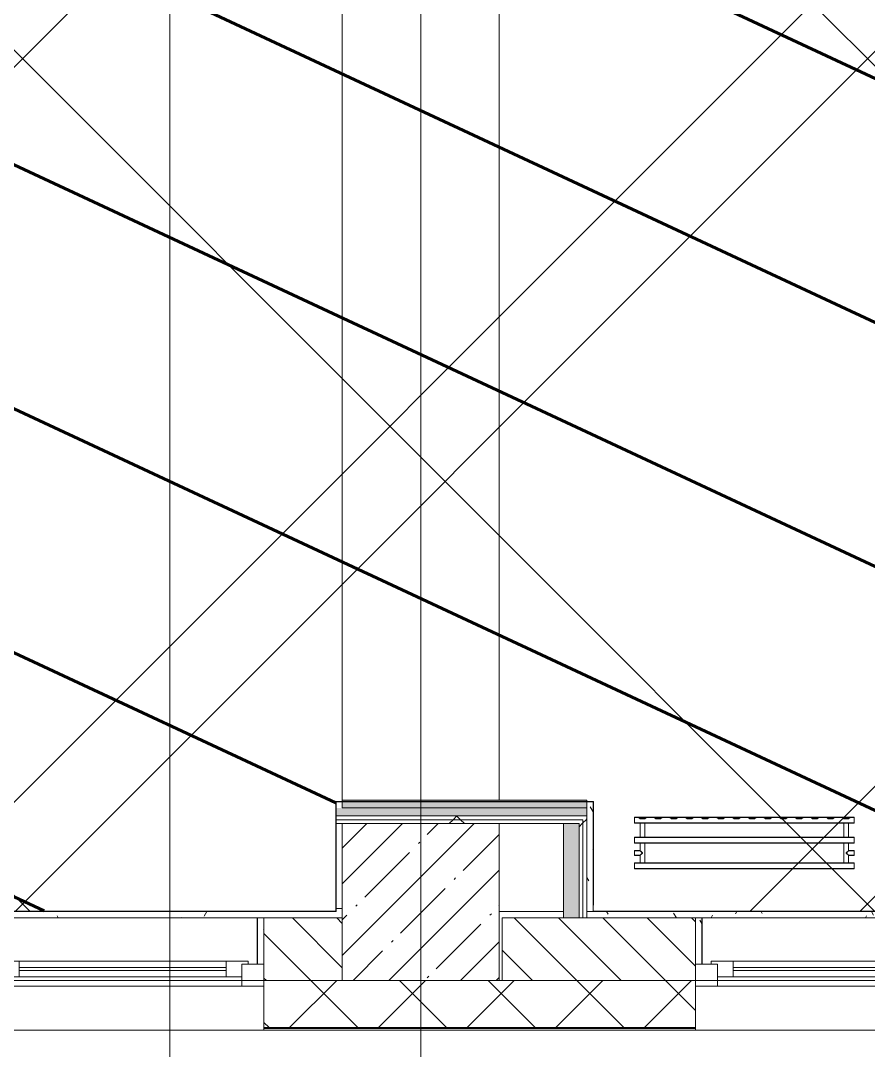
# Model space of a CAD drawing. Header units: millimetres. Extents: x -164500 to 426394, y -23753 to 102118.
# Drawn here: x 190656 to 193360, y -324 to 2958 of the extents above; entities that cross this region are included whole.
import ezdxf

# ---------------------------------------------------------------- set-up
doc = ezdxf.new("R2010")
doc.units = ezdxf.units.MM
for name, color, linetype, lineweight in [('0) шлифовка', 5, 'Continuous', 60), ('5.3) Л-7 Линолеум 4 вып', 230, 'Continuous', 30), ('A-FLOR', 7, 'Continuous', 9), ('A-GLAZ', 7, 'Continuous', 9), ('A-GLAZ-1', 7, 'Continuous', 5), ('A-WALL', 7, 'Continuous', 5), ('I-WALL', 7, 'Continuous', 5), ('S-COLS', 7, 'Continuous', 9), ('S-COLS-1', 7, 'Continuous', 5), ('Оси', 7, 'Continuous', 9)]:
    doc.layers.add(name, color=color, linetype=linetype, lineweight=lineweight)
for name, color, linetype in [('2) защита вин плитк', 6, 'Continuous'), ('3.1) Наливной пол', 3, 'Continuous'), ('3.2.3) Нал-ой пол 4 вып', 3, 'Continuous')]:
    doc.layers.add(name, color=color, linetype=linetype)
for name, color, linetype, lineweight, true_color in [('A-WALL-1', 9, 'Continuous', 5, 0x808080), ('A-WALL-FNSH-1', 9, 'Continuous', 5, 0x808080), ('M-EQPM-1', 7, 'Continuous', 9, 0xb2b2b2)]:
    doc.layers.add(name, color=color, linetype=linetype, lineweight=lineweight, true_color=true_color)
pattern_1 = [(135, (148772.12, -0.94), (-70.71068, -70.71068), [])]
pattern_2 = [(0, (148772.123, -0.94), (243.84, 60.96), [20.117, -162.763, 20.117, -162.763, -975.36]), (0, (148772.123, -0.94), (243.84, 60.96), [-365.76, 20.117, -345.643, 20.117, -162.763, -426.72]), (0, (148772.123, -0.94), (243.84, 60.96), [-914.4, 20.117, -101.803, 20.117, -284.683]), (120, (148863.563, 29.54), (-174.71291, 180.691634), [20.117, -162.763, 20.117, -162.763, -975.36]), (120, (148863.563, 29.54), (-174.71291, 180.691634), [-365.76, 20.117, -345.643, 20.117, -162.763, -426.72]), (120, (148863.563, 29.54), (-174.71291, 180.691634), [-914.4, 20.117, -101.803, 20.117, -284.683]), (240, (148894.043, 151.46), (-69.12709, -241.651634), [20.117, -162.763, 20.117, -162.763, -975.36]), (240, (148894.043, 151.46), (-69.12709, -241.651634), [-365.76, 20.117, -345.643, 20.117, -162.763, -426.72]), (240, (148894.043, 151.46), (-69.12709, -241.651634), [-914.4, 20.117, -101.803, 20.117, -284.683])]
pattern_3 = [(45, (148772.12, -0.94), (-212.132, 212.132), []), (135, (148772.12, -0.94), (-212.132, -212.132), [])]
pattern_4 = [(45, (148903.1, 14959), (-1347.04, 1347.04), [])]

# ---------------------------------------------------------------- blocks, each defined once
blk = doc.blocks.new('radiator_prado_classic_z_tip_30_po exemplyaru - Classic Z Тип 30-300-31134001-Объем проектирования 2 этажа')
at = {"layer": 'M-EQPM-1'}
for p, q in [((0, 228), (0, 210)), ((700, 228), (0, 228)), ((0, 210), (0, 228)), ((0, 228), (12.5, 228)), ((0, 210), (700, 210)), ((17.8, 210), (0, 210)), ((12.5, 228), (37.5, 228)), ((37.5, 228), (12.5, 228)), ((12.5, 228), (37.5, 228)), ((12.5, 228), (17.5, 223)), ((12.5, 228), (17.5, 223)), ((32.5, 223), (17.5, 223)), ((17.5, 223), (32.5, 223)), ((17.5, 210), (17.5, 164)), ((17.5, 210), (17.5, 164)), ((17.8, 210), (17.5, 210)), ((17.5, 210), (17.8, 210)), ((17.8, 210), (17.5, 210)), ((17.5, 210), (32.5, 210)), ((25, 210), (17.8, 210)), ((17.8, 210), (32.2, 210)), ((32.2, 210), (17.8, 210)), ((30.3, 210), (25, 210)), ((32.2, 210), (30.3, 210)), ((32.5, 210), (32.2, 210)), ((32.2, 210), (32.5, 210)), ((32.5, 210), (32.2, 210)), ((667.8, 210), (32.2, 210)), ((32.5, 223), (37.5, 228)), ((37.5, 228), (32.5, 223)), ((32.5, 164), (32.5, 210)), ((32.5, 164), (32.5, 210)), ((37.5, 228), (62.5, 228)), ((62.5, 228), (87.5, 228)), ((87.5, 228), (62.5, 228)), ((62.5, 228), (87.5, 228)), ((62.5, 228), (67.5, 223)), ((62.5, 228), (67.5, 223)), ((82.5, 223), (67.5, 223)), ((67.5, 223), (82.5, 223)), ((82.5, 223), (87.5, 228)), ((87.5, 228), (82.5, 223)), ((87.5, 228), (112.5, 228)), ((112.5, 228), (137.5, 228)), ((137.5, 228), (112.5, 228)), ((112.5, 228), (137.5, 228)), ((112.5, 228), (117.5, 223)), ((112.5, 228), (117.5, 223)), ((132.5, 223), (117.5, 223)), ((117.5, 223), (132.5, 223)), ((132.5, 223), (137.5, 228)), ((137.5, 228), (132.5, 223)), ((137.5, 228), (162.5, 228)), ((162.5, 228), (187.5, 228)), ((187.5, 228), (162.5, 228)), ((162.5, 228), (187.5, 228)), ((162.5, 228), (167.5, 223)), ((162.5, 228), (167.5, 223)), ((182.5, 223), (167.5, 223)), ((167.5, 223), (182.5, 223)), ((182.5, 223), (187.5, 228)), ((187.5, 228), (182.5, 223)), ((187.5, 228), (212.5, 228)), ((212.5, 228), (237.5, 228)), ((237.5, 228), (212.5, 228)), ((212.5, 228), (237.5, 228)), ((212.5, 228), (217.5, 223)), ((212.5, 228), (217.5, 223)), ((232.5, 223), (217.5, 223)), ((217.5, 223), (232.5, 223)), ((232.5, 223), (237.5, 228)), ((237.5, 228), (232.5, 223)), ((237.5, 228), (262.5, 228)), ((262.5, 228), (287.5, 228)), ((287.5, 228), (262.5, 228)), ((262.5, 228), (287.5, 228)), ((262.5, 228), (267.5, 223)), ((262.5, 228), (267.5, 223)), ((282.5, 223), (267.5, 223)), ((267.5, 223), (282.5, 223)), ((282.5, 223), (287.5, 228)), ((287.5, 228), (282.5, 223)), ((287.5, 228), (312.5, 228)), ((312.5, 228), (337.5, 228)), ((337.5, 228), (312.5, 228)), ((312.5, 228), (337.5, 228)), ((312.5, 228), (317.5, 223)), ((312.5, 228), (317.5, 223)), ((332.5, 223), (317.5, 223)), ((317.5, 223), (332.5, 223)), ((332.5, 223), (337.5, 228)), ((337.5, 228), (332.5, 223)), ((337.5, 228), (362.5, 228)), ((362.5, 228), (387.5, 228)), ((387.5, 228), (362.5, 228)), ((362.5, 228), (387.5, 228)), ((362.5, 228), (367.5, 223)), ((362.5, 228), (367.5, 223)), ((382.5, 223), (367.5, 223)), ((367.5, 223), (382.5, 223)), ((382.5, 223), (387.5, 228)), ((387.5, 228), (382.5, 223)), ((387.5, 228), (412.5, 228)), ((412.5, 228), (437.5, 228)), ((437.5, 228), (412.5, 228)), ((412.5, 228), (437.5, 228)), ((412.5, 228), (417.5, 223)), ((412.5, 228), (417.5, 223)), ((432.5, 223), (417.5, 223)), ((417.5, 223), (432.5, 223)), ((432.5, 223), (437.5, 228)), ((437.5, 228), (432.5, 223)), ((437.5, 228), (462.5, 228)), ((462.5, 228), (487.5, 228)), ((487.5, 228), (462.5, 228)), ((462.5, 228), (487.5, 228)), ((462.5, 228), (467.5, 223)), ((462.5, 228), (467.5, 223)), ((482.5, 223), (467.5, 223)), ((467.5, 223), (482.5, 223)), ((482.5, 223), (487.5, 228)), ((487.5, 228), (482.5, 223)), ((487.5, 228), (512.5, 228)), ((512.5, 228), (537.5, 228)), ((537.5, 228), (512.5, 228)), ((512.5, 228), (537.5, 228)), ((512.5, 228), (517.5, 223)), ((512.5, 228), (517.5, 223)), ((532.5, 223), (517.5, 223)), ((517.5, 223), (532.5, 223)), ((532.5, 223), (537.5, 228)), ((537.5, 228), (532.5, 223)), ((537.5, 228), (562.5, 228)), ((562.5, 228), (587.5, 228)), ((587.5, 228), (562.5, 228)), ((562.5, 228), (587.5, 228)), ((562.5, 228), (567.5, 223)), ((562.5, 228), (567.5, 223)), ((582.5, 223), (567.5, 223)), ((567.5, 223), (582.5, 223)), ((582.5, 223), (587.5, 228)), ((587.5, 228), (582.5, 223)), ((587.5, 228), (612.5, 228)), ((612.5, 228), (637.5, 228)), ((637.5, 228), (612.5, 228)), ((612.5, 228), (637.5, 228)), ((612.5, 228), (617.5, 223)), ((612.5, 228), (617.5, 223)), ((632.5, 223), (617.5, 223)), ((617.5, 223), (632.5, 223)), ((632.5, 223), (637.5, 228)), ((637.5, 228), (632.5, 223)), ((637.5, 228), (662.5, 228)), ((662.5, 228), (687.5, 228)), ((687.5, 228), (662.5, 228)), ((662.5, 228), (687.5, 228)), ((662.5, 228), (667.5, 223)), ((662.5, 228), (667.5, 223)), ((682.5, 223), (667.5, 223)), ((667.5, 223), (682.5, 223)), ((667.5, 210), (667.5, 164)), ((667.5, 210), (667.5, 164)), ((667.8, 210), (667.5, 210)), ((667.5, 210), (682.5, 210)), ((667.8, 210), (667.5, 210)), ((667.5, 210), (667.8, 210)), ((668.5, 210), (667.8, 210)), ((668.5, 210), (667.8, 210)), ((667.8, 210), (668.5, 210)), ((669.7, 210), (668.5, 210)), ((669.7, 210), (668.5, 210)), ((668.5, 210), (682.2, 210)), ((671.2, 210), (669.7, 210)), ((671.2, 210), (669.7, 210)), ((673.1, 210), (671.2, 210)), ((673.1, 210), (671.2, 210)), ((675, 210), (673.1, 210)), ((675, 210), (673.1, 210)), ((676.9, 210), (675, 210)), ((676.9, 210), (675, 210)), ((678.7, 210), (676.9, 210)), ((678.7, 210), (676.9, 210)), ((680.3, 210), (678.7, 210)), ((680.3, 210), (678.7, 210)), ((682.2, 210), (680.3, 210)), ((681.5, 210), (680.3, 210)), ((682.2, 210), (681.5, 210)), ((682.5, 210), (682.2, 210)), ((682.5, 210), (682.2, 210)), ((682.2, 210), (682.5, 210)), ((700, 210), (682.2, 210)), ((682.5, 223), (687.5, 228)), ((687.5, 228), (682.5, 223)), ((682.5, 164), (682.5, 210)), ((682.5, 164), (682.5, 210)), ((687.5, 228), (700, 228)), ((700, 210), (700, 228)), ((700, 228), (700, 210)), ((700, 164), (0, 164)), ((0, 164), (0, 146)), ((0, 146), (0, 164)), ((0, 164), (17.8, 164)), ((0, 146), (700, 146)), ((18.5, 146), (0, 146)), ((17.8, 164), (17.5, 164)), ((17.5, 164), (17.8, 164)), ((17.8, 164), (17.5, 164)), ((17.5, 164), (32.5, 164)), ((17.5, 146), (17.5, 121.5)), ((17.5, 146), (17.5, 121.5)), ((17.5, 146), (18.5, 146)), ((18.5, 146), (17.5, 146)), ((17.5, 146), (18.5, 146)), ((32.5, 146), (17.5, 146)), ((18.5, 164), (17.8, 164)), ((17.8, 164), (32.2, 164)), ((32.2, 164), (17.8, 164)), ((19.7, 164), (18.5, 164)), ((18.5, 146), (19.7, 146)), ((32.2, 146), (18.5, 146)), ((18.5, 146), (32.2, 146)), ((21.2, 164), (19.7, 164)), ((19.7, 146), (21.2, 146)), ((25, 164), (21.2, 164)), ((21.2, 146), (26.9, 146)), ((26.9, 164), (25, 164)), ((28.7, 164), (26.9, 164)), ((26.9, 146), (28.7, 146)), ((30.3, 164), (28.7, 164)), ((28.7, 146), (30.3, 146)), ((31.5, 164), (30.3, 164)), ((30.3, 146), (31.5, 146)), ((32.2, 164), (31.5, 164)), ((31.5, 146), (32.2, 146)), ((32.5, 164), (32.2, 164)), ((32.2, 164), (32.5, 164)), ((32.5, 164), (32.2, 164)), ((32.2, 164), (667.8, 164)), ((32.2, 146), (32.5, 146)), ((32.5, 146), (32.2, 146)), ((32.2, 146), (32.5, 146)), ((667.8, 146), (32.2, 146)), ((32.5, 82), (32.5, 146)), ((32.5, 82), (32.5, 146)), ((667.8, 164), (667.5, 164)), ((667.5, 164), (682.5, 164)), ((667.8, 164), (667.5, 164)), ((667.5, 164), (667.8, 164)), ((667.5, 146), (667.5, 82)), ((667.5, 146), (667.5, 82)), ((667.5, 146), (667.8, 146)), ((682.5, 146), (667.5, 146)), ((667.5, 146), (667.8, 146)), ((667.8, 146), (667.5, 146)), ((668.5, 164), (667.8, 164)), ((668.5, 164), (667.8, 164)), ((667.8, 164), (682.2, 164)), ((667.8, 146), (668.5, 146)), ((667.8, 146), (668.5, 146)), ((681.5, 146), (667.8, 146)), ((669.7, 164), (668.5, 164)), ((669.7, 164), (668.5, 164)), ((668.5, 146), (669.7, 146)), ((668.5, 146), (669.7, 146)), ((671.2, 164), (669.7, 164)), ((673.1, 164), (669.7, 164)), ((669.7, 146), (681.5, 146)), ((669.7, 146), (671.2, 146)), ((673.1, 164), (671.2, 164)), ((671.2, 146), (673.1, 146)), ((675, 164), (673.1, 164)), ((675, 164), (673.1, 164)), ((673.1, 146), (675, 146)), ((676.9, 164), (675, 164)), ((676.9, 164), (675, 164)), ((675, 146), (676.9, 146)), ((678.7, 164), (676.9, 164)), ((678.7, 164), (676.9, 164)), ((676.9, 146), (681.5, 146)), ((680.3, 164), (678.7, 164)), ((680.3, 164), (678.7, 164)), ((681.5, 164), (680.3, 164)), ((681.5, 164), (680.3, 164)), ((682.2, 164), (681.5, 164)), ((682.2, 164), (681.5, 164)), ((681.5, 146), (682.5, 146)), ((681.5, 146), (682.5, 146)), ((682.5, 146), (681.5, 146)), ((700, 146), (681.5, 146)), ((682.5, 164), (682.2, 164)), ((682.5, 164), (682.2, 164)), ((682.2, 164), (682.5, 164)), ((682.2, 164), (700, 164)), ((682.5, 121.5), (682.5, 146)), ((682.5, 121.5), (682.5, 146)), ((700, 146), (700, 164)), ((700, 164), (700, 146)), ((17.5, 121.5), (0, 121.5)), ((17.5, 121.5), (0, 121.5)), ((0, 121.5), (0, 120.5)), ((0, 106.5), (0, 121.5)), ((0, 120.5), (0, 107.5)), ((0, 120.5), (0, 119.3)), ((0, 114), (0, 120.5)), ((0, 120.5), (0, 120.5)), ((0, 119.3), (0, 117.8)), ((0, 117.8), (0, 114)), ((0, 114), (0, 110.3)), ((0, 107.5), (0, 114)), ((0, 110.3), (0, 108.7)), ((0, 108.7), (0, 107.5)), ((0, 107.5), (0, 106.5)), ((0, 107.5), (0, 107.5)), ((0, 106.5), (17.5, 106.5)), ((0, 106.5), (17.5, 106.5)), ((17.5, 106.5), (17.5, 82)), ((17.5, 106.5), (17.5, 82)), ((700, 121.5), (682.5, 121.5)), ((700, 121.5), (682.5, 121.5)), ((682.5, 82), (682.5, 106.5)), ((682.5, 106.5), (700, 106.5)), ((682.5, 82), (682.5, 106.5)), ((682.5, 106.5), (700, 106.5)), ((700, 121.5), (700, 106.5)), ((700, 120.5), (700, 121.5)), ((700, 121.5), (700, 120.5)), ((700, 120.5), (700, 121.5)), ((700, 107.5), (700, 120.5)), ((700, 120.5), (700, 107.5)), ((700, 107.5), (700, 120.5)), ((700, 106.5), (700, 107.5)), ((700, 107.5), (700, 106.5)), ((700, 106.5), (700, 107.5)), ((700, 82), (0, 82)), ((0, 82), (0, 64)), ((0, 64), (0, 82)), ((0, 82), (18.5, 82)), ((18.5, 82), (17.5, 82)), ((17.5, 82), (18.5, 82)), ((18.5, 82), (17.5, 82)), ((17.5, 82), (32.5, 82)), ((19.7, 82), (18.5, 82)), ((18.5, 82), (32.2, 82)), ((32.2, 82), (18.5, 82)), ((21.2, 82), (19.7, 82)), ((23.1, 82), (21.2, 82)), ((25, 82), (23.1, 82)), ((26.9, 82), (25, 82)), ((31.5, 82), (26.9, 82)), ((32.2, 82), (31.5, 82)), ((32.5, 82), (32.2, 82)), ((32.2, 82), (32.5, 82)), ((32.5, 82), (32.2, 82)), ((32.2, 82), (667.8, 82)), ((667.8, 82), (667.5, 82)), ((667.5, 82), (682.5, 82)), ((667.8, 82), (667.5, 82)), ((667.5, 82), (667.8, 82)), ((668.5, 82), (667.8, 82)), ((668.5, 82), (667.8, 82)), ((667.8, 82), (681.5, 82)), ((669.7, 82), (668.5, 82)), ((669.7, 82), (668.5, 82)), ((671.2, 82), (669.7, 82)), ((671.2, 82), (669.7, 82)), ((673.1, 82), (671.2, 82)), ((673.1, 82), (671.2, 82)), ((675, 82), (673.1, 82)), ((675, 82), (673.1, 82)), ((676.9, 82), (675, 82)), ((676.9, 82), (675, 82)), ((678.7, 82), (676.9, 82)), ((681.5, 82), (676.9, 82)), ((680.3, 82), (678.7, 82)), ((681.5, 82), (680.3, 82)), ((682.5, 82), (681.5, 82)), ((682.5, 82), (681.5, 82)), ((681.5, 82), (682.5, 82)), ((681.5, 82), (700, 82)), ((700, 64), (700, 82)), ((700, 82), (700, 64)), ((700, 64), (0, 64)), ((0, 64), (700, 64))]:
    blk.add_line(p, q, dxfattribs=at)
for points, knots in [([(18.5, 120.5), (18.4, 120.6), (18.3, 120.7), (18.1, 120.9), (17.9, 121.1), (17.8, 121.2), (17.7, 121.3), (17.5, 121.5), (17.5, 121.5), (17.5, 121.5)], [0.7142857, 0.7142857, 0.7142857, 0.7142857, 0.75, 0.7857143, 0.8214286, 0.8571429, 0.8928571, 0.9285714, 1, 1, 1, 1]), ([(17.5, 121.5), (17.5, 121.5), (17.5, 121.5), (17.7, 121.3), (17.8, 121.2), (17.9, 121.1), (18.1, 120.9), (18.3, 120.7), (18.4, 120.6), (18.5, 120.5)], [0, 0, 0, 0, 0.0714286, 0.1071429, 0.1428571, 0.1785714, 0.2142857, 0.25, 0.2857143, 0.2857143, 0.2857143, 0.2857143]), ([(17.5, 121.5), (17.5, 121.5), (17.5, 121.5), (17.7, 121.3), (17.8, 121.2), (17.9, 121.1), (18.1, 120.9), (18.3, 120.7), (18.4, 120.6), (18.5, 120.5)], [0, 0, 0, 0, 0.0714286, 0.1071429, 0.1428571, 0.1785714, 0.2142857, 0.25, 0.2857143, 0.2857143, 0.2857143, 0.2857143]), ([(25, 114), (24.5, 114.5), (23.6, 115.4), (22.4, 116.6), (21.6, 117.4), (21.1, 117.9), (20.8, 118.2), (20.5, 118.5), (20.2, 118.8), (19.8, 119.1), (19.6, 119.4), (19.3, 119.7), (19, 120), (18.7, 120.3), (18.5, 120.5), (18.3, 120.7), (18.1, 120.9), (17.9, 121.1), (17.8, 121.2), (17.7, 121.3), (17.5, 121.5), (17.5, 121.5), (17.5, 121.5)], [0, 0, 0, 0, 0.142857, 0.285714, 0.357143, 0.392857, 0.428571, 0.464286, 0.5, 0.535714, 0.571429, 0.607143, 0.642857, 0.678571, 0.714286, 0.75, 0.785714, 0.821429, 0.857143, 0.892857, 0.928571, 1, 1, 1, 1]), ([(17.5, 106.5), (17.5, 106.5), (17.5, 106.5), (17.7, 106.7), (17.8, 106.8), (17.9, 106.9), (18.1, 107.1), (18.3, 107.3), (18.5, 107.5), (18.7, 107.7), (19, 108), (19.3, 108.3), (19.6, 108.6), (19.8, 108.9), (20.3, 109.3), (20.7, 109.7), (21.1, 110.1), (21.6, 110.6), (22.4, 111.4), (23.6, 112.6), (24.5, 113.5), (25, 114)], [0, 0, 0, 0, 0.071429, 0.107143, 0.142857, 0.178571, 0.214286, 0.25, 0.285714, 0.321429, 0.357143, 0.392857, 0.428571, 0.464286, 0.5, 0.571429, 0.607143, 0.642857, 0.714286, 0.857143, 1, 1, 1, 1]), ([(17.5, 106.5), (17.5, 106.5), (17.5, 106.5), (17.7, 106.7), (17.8, 106.8), (17.9, 106.9), (18.1, 107.1), (18.3, 107.3), (18.4, 107.4), (18.5, 107.5)], [0, 0, 0, 0, 0.0714286, 0.1071429, 0.1428571, 0.1785714, 0.2142857, 0.25, 0.2857143, 0.2857143, 0.2857143, 0.2857143]), ([(18.5, 107.5), (18.4, 107.4), (18.3, 107.3), (18.1, 107.1), (17.9, 106.9), (17.8, 106.8), (17.7, 106.7), (17.5, 106.5), (17.5, 106.5), (17.5, 106.5)], [0.7142857, 0.7142857, 0.7142857, 0.7142857, 0.75, 0.7857143, 0.8214286, 0.8571429, 0.8928571, 0.9285714, 1, 1, 1, 1]), ([(18.5, 107.5), (18.4, 107.4), (18.3, 107.3), (18.1, 107.1), (17.9, 106.9), (17.8, 106.8), (17.7, 106.7), (17.5, 106.5), (17.5, 106.5), (17.5, 106.5)], [0.7142857, 0.7142857, 0.7142857, 0.7142857, 0.75, 0.7857143, 0.8214286, 0.8571429, 0.8928571, 0.9285714, 1, 1, 1, 1]), ([(19.6, 119.4), (19.7, 119.3), (19.9, 119.2), (20.3, 118.7), (20.7, 118.3), (21.1, 117.9), (21.6, 117.4), (21.9, 117.1), (22.1, 116.9)], [0.4285714, 0.4285714, 0.4285714, 0.4285714, 0.4642857, 0.5, 0.5714286, 0.6071429, 0.6428571, 0.7142857, 0.7142857, 0.7142857, 0.7142857]), ([(19.6, 119.4), (19.7, 119.3), (19.8, 119.1), (20.3, 118.7), (20.7, 118.3), (21.1, 117.9), (21.6, 117.4), (21.9, 117.1), (22.1, 116.9)], [0.4285714, 0.4285714, 0.4285714, 0.4285714, 0.4642857, 0.5, 0.5714286, 0.6071429, 0.6428571, 0.7142857, 0.7142857, 0.7142857, 0.7142857]), ([(22.1, 111.1), (21.9, 110.9), (21.6, 110.6), (21.1, 110.1), (20.8, 109.8), (20.5, 109.5), (20.2, 109.2), (19.9, 108.8), (19.7, 108.7), (19.6, 108.6)], [0.2857143, 0.2857143, 0.2857143, 0.2857143, 0.3571429, 0.3928571, 0.4285714, 0.4642857, 0.5, 0.5357143, 0.5714286, 0.5714286, 0.5714286, 0.5714286]), ([(22.1, 111.1), (21.9, 110.9), (21.6, 110.6), (21.1, 110.1), (20.8, 109.8), (20.5, 109.5), (20.2, 109.2), (19.8, 108.9), (19.7, 108.7), (19.6, 108.6)], [0.2857143, 0.2857143, 0.2857143, 0.2857143, 0.3571429, 0.3928571, 0.4285714, 0.4642857, 0.5, 0.5357143, 0.5714286, 0.5714286, 0.5714286, 0.5714286]), ([(19.6, 108.6), (19.7, 108.7), (19.9, 108.8), (20.3, 109.3), (20.6, 109.6), (20.8, 109.8)], [0.4285714, 0.4285714, 0.4285714, 0.4285714, 0.4642857, 0.5, 0.5714286, 0.5714286, 0.5714286, 0.5714286]), ([(22.1, 116.9), (21.9, 117.1), (21.6, 117.4), (21.1, 117.9), (20.9, 118.1), (20.8, 118.2)], [0.2857143, 0.2857143, 0.2857143, 0.2857143, 0.3571429, 0.3928571, 0.4285714, 0.4285714, 0.4285714, 0.4285714]), ([(20.8, 109.8), (20.9, 109.9), (21.1, 110.1), (21.6, 110.6), (21.9, 110.9), (22.1, 111.1)], [0.5714286, 0.5714286, 0.5714286, 0.5714286, 0.6071429, 0.6428571, 0.7142857, 0.7142857, 0.7142857, 0.7142857]), ([(675, 114), (675.5, 114.5), (676.4, 115.4), (677.6, 116.6), (678.4, 117.4), (678.9, 117.9), (679.2, 118.2), (679.5, 118.5), (679.8, 118.8), (680.1, 119.2), (680.4, 119.4), (680.7, 119.7), (681, 120), (681.3, 120.3), (681.5, 120.5), (681.7, 120.7), (681.9, 120.9), (682.1, 121.1), (682.2, 121.2), (682.3, 121.3), (682.5, 121.5), (682.5, 121.5), (682.5, 121.5)], [0, 0, 0, 0, 0.142857, 0.285714, 0.357143, 0.392857, 0.428571, 0.464286, 0.5, 0.535714, 0.571429, 0.607143, 0.642857, 0.678571, 0.714286, 0.75, 0.785714, 0.821429, 0.857143, 0.892857, 0.928571, 1, 1, 1, 1]), ([(682.5, 106.5), (682.5, 106.5), (682.5, 106.5), (682.3, 106.7), (682.2, 106.8), (682.1, 106.9), (681.9, 107.1), (681.7, 107.3), (681.5, 107.5), (681.3, 107.7), (681, 108), (680.7, 108.3), (680.4, 108.6), (680.1, 108.8), (679.7, 109.3), (679.3, 109.7), (678.9, 110.1), (678.4, 110.6), (677.6, 111.4), (676.4, 112.6), (675.5, 113.5), (675, 114)], [0, 0, 0, 0, 0.071429, 0.107143, 0.142857, 0.178571, 0.214286, 0.25, 0.285714, 0.321429, 0.357143, 0.392857, 0.428571, 0.464286, 0.5, 0.571429, 0.607143, 0.642857, 0.714286, 0.857143, 1, 1, 1, 1]), ([(680.4, 119.4), (680.3, 119.3), (680.1, 119.2), (679.7, 118.7), (679.3, 118.3), (678.9, 117.9), (678.4, 117.4), (678.1, 117.1), (677.9, 116.9)], [0.4285714, 0.4285714, 0.4285714, 0.4285714, 0.4642857, 0.5, 0.5714286, 0.6071429, 0.6428571, 0.7142857, 0.7142857, 0.7142857, 0.7142857]), ([(677.9, 116.9), (678.1, 117.1), (678.4, 117.4), (678.9, 117.9), (679.2, 118.2), (679.5, 118.5), (679.8, 118.8), (680.1, 119.2), (680.3, 119.3), (680.4, 119.4)], [0.2857143, 0.2857143, 0.2857143, 0.2857143, 0.3571429, 0.3928571, 0.4285714, 0.4642857, 0.5, 0.5357143, 0.5714286, 0.5714286, 0.5714286, 0.5714286]), ([(679.2, 118.2), (679.1, 118.1), (678.9, 117.9), (678.4, 117.4), (678.1, 117.1), (677.9, 116.9)], [0.5714286, 0.5714286, 0.5714286, 0.5714286, 0.6071429, 0.6428571, 0.7142857, 0.7142857, 0.7142857, 0.7142857]), ([(677.9, 111.1), (678.1, 110.9), (678.4, 110.6), (678.9, 110.1), (679.1, 109.9), (679.2, 109.8)], [0.2857143, 0.2857143, 0.2857143, 0.2857143, 0.3571429, 0.3928571, 0.4285714, 0.4285714, 0.4285714, 0.4285714]), ([(677.9, 111.1), (678.1, 110.9), (678.4, 110.6), (678.9, 110.1), (679.2, 109.8), (679.5, 109.5), (679.8, 109.2), (680.1, 108.8), (680.3, 108.7), (680.4, 108.6)], [0.2857143, 0.2857143, 0.2857143, 0.2857143, 0.3571429, 0.3928571, 0.4285714, 0.4642857, 0.5, 0.5357143, 0.5714286, 0.5714286, 0.5714286, 0.5714286]), ([(680.4, 108.6), (680.3, 108.7), (680.1, 108.8), (679.7, 109.3), (679.3, 109.7), (678.9, 110.1), (678.4, 110.6), (678.1, 110.9), (677.9, 111.1)], [0.4285714, 0.4285714, 0.4285714, 0.4285714, 0.4642857, 0.5, 0.5714286, 0.6071429, 0.6428571, 0.7142857, 0.7142857, 0.7142857, 0.7142857]), ([(680.4, 119.4), (680.3, 119.3), (680.1, 119.2), (679.7, 118.7), (679.4, 118.4), (679.2, 118.2)], [0.4285714, 0.4285714, 0.4285714, 0.4285714, 0.4642857, 0.5, 0.5714286, 0.5714286, 0.5714286, 0.5714286]), ([(682.5, 121.5), (682.5, 121.5), (682.5, 121.5), (682.3, 121.3), (682.2, 121.2), (682.1, 121.1), (681.9, 120.9), (681.7, 120.7), (681.6, 120.6), (681.5, 120.5)], [0, 0, 0, 0, 0.0714286, 0.1071429, 0.1428571, 0.1785714, 0.2142857, 0.25, 0.2857143, 0.2857143, 0.2857143, 0.2857143]), ([(682.5, 121.5), (682.5, 121.5), (682.5, 121.5), (682.3, 121.3), (682.2, 121.2), (682.1, 121.1), (681.9, 120.9), (681.7, 120.7), (681.6, 120.6), (681.5, 120.5)], [0, 0, 0, 0, 0.0714286, 0.1071429, 0.1428571, 0.1785714, 0.2142857, 0.25, 0.2857143, 0.2857143, 0.2857143, 0.2857143]), ([(681.5, 120.5), (681.6, 120.6), (681.7, 120.7), (681.9, 120.9), (682.1, 121.1), (682.2, 121.2), (682.3, 121.3), (682.5, 121.5), (682.5, 121.5), (682.5, 121.5)], [0.7142857, 0.7142857, 0.7142857, 0.7142857, 0.75, 0.7857143, 0.8214286, 0.8571429, 0.8928571, 0.9285714, 1, 1, 1, 1]), ([(681.5, 107.5), (681.6, 107.4), (681.7, 107.3), (681.9, 107.1), (682.1, 106.9), (682.2, 106.8), (682.3, 106.7), (682.5, 106.5), (682.5, 106.5), (682.5, 106.5)], [0.7142857, 0.7142857, 0.7142857, 0.7142857, 0.75, 0.7857143, 0.8214286, 0.8571429, 0.8928571, 0.9285714, 1, 1, 1, 1]), ([(681.5, 107.5), (681.6, 107.4), (681.7, 107.3), (681.9, 107.1), (682.1, 106.9), (682.2, 106.8), (682.3, 106.7), (682.5, 106.5), (682.5, 106.5), (682.5, 106.5)], [0.7142857, 0.7142857, 0.7142857, 0.7142857, 0.75, 0.7857143, 0.8214286, 0.8571429, 0.8928571, 0.9285714, 1, 1, 1, 1]), ([(682.5, 106.5), (682.5, 106.5), (682.5, 106.5), (682.3, 106.7), (682.2, 106.8), (682.1, 106.9), (681.9, 107.1), (681.7, 107.3), (681.6, 107.4), (681.5, 107.5)], [0, 0, 0, 0, 0.0714286, 0.1071429, 0.1428571, 0.1785714, 0.2142857, 0.25, 0.2857143, 0.2857143, 0.2857143, 0.2857143])]:
    blk.add_open_spline(points, degree=3, knots=knots, dxfattribs=at)
for points in [[(19.6, 119.4), (19.5, 119.5), (19.3, 119.7), (19, 120), (18.7, 120.3), (18.6, 120.4), (18.5, 120.5)], [(18.5, 120.5), (18.6, 120.4), (18.7, 120.3), (19, 120), (19.3, 119.7), (19.5, 119.5), (19.6, 119.4)], [(18.5, 120.5), (18.6, 120.4), (18.7, 120.3), (19, 120), (19.3, 119.7), (19.5, 119.5), (19.6, 119.4)], [(18.5, 107.5), (18.6, 107.6), (18.7, 107.7), (19, 108), (19.3, 108.3), (19.5, 108.5), (19.6, 108.6)], [(19.6, 108.6), (19.5, 108.5), (19.3, 108.3), (19, 108), (18.7, 107.7), (18.6, 107.6), (18.5, 107.5)], [(19.6, 108.6), (19.5, 108.5), (19.3, 108.3), (19, 108), (18.7, 107.7), (18.6, 107.6), (18.5, 107.5)], [(20.8, 118.2), (20.7, 118.3), (20.5, 118.5), (20.2, 118.8), (19.9, 119.2), (19.7, 119.3), (19.6, 119.4)], [(25, 114), (24.5, 114.5), (23.6, 115.4), (22.6, 116.4), (22.1, 116.9)], [(22.1, 116.9), (22.6, 116.4), (23.6, 115.4), (24.5, 114.5), (25, 114)], [(22.1, 116.9), (22.6, 116.4), (23.6, 115.4), (24.5, 114.5), (25, 114)], [(22.1, 111.1), (22.6, 111.6), (23.6, 112.6), (24.5, 113.5), (25, 114)], [(25, 114), (24.5, 113.5), (23.6, 112.6), (22.6, 111.6), (22.1, 111.1)], [(25, 114), (24.5, 113.5), (23.6, 112.6), (22.6, 111.6), (22.1, 111.1)], [(677.9, 116.9), (677.4, 116.4), (676.4, 115.4), (675.5, 114.5), (675, 114)], [(677.9, 116.9), (677.4, 116.4), (676.4, 115.4), (675.5, 114.5), (675, 114)], [(675, 114), (675.5, 114.5), (676.4, 115.4), (677.4, 116.4), (677.9, 116.9)], [(675, 114), (675.5, 113.5), (676.4, 112.6), (677.4, 111.6), (677.9, 111.1)], [(675, 114), (675.5, 113.5), (676.4, 112.6), (677.4, 111.6), (677.9, 111.1)], [(677.9, 111.1), (677.4, 111.6), (676.4, 112.6), (675.5, 113.5), (675, 114)], [(679.2, 109.8), (679.3, 109.7), (679.5, 109.5), (679.8, 109.2), (680.1, 108.8), (680.3, 108.7), (680.4, 108.6)], [(681.5, 120.5), (681.4, 120.4), (681.3, 120.3), (681, 120), (680.7, 119.7), (680.5, 119.5), (680.4, 119.4)], [(681.5, 120.5), (681.4, 120.4), (681.3, 120.3), (681, 120), (680.7, 119.7), (680.5, 119.5), (680.4, 119.4)], [(680.4, 119.4), (680.5, 119.5), (680.7, 119.7), (681, 120), (681.3, 120.3), (681.4, 120.4), (681.5, 120.5)], [(680.4, 108.6), (680.5, 108.5), (680.7, 108.3), (681, 108), (681.3, 107.7), (681.4, 107.6), (681.5, 107.5)], [(680.4, 108.6), (680.5, 108.5), (680.7, 108.3), (681, 108), (681.3, 107.7), (681.4, 107.6), (681.5, 107.5)], [(681.5, 107.5), (681.4, 107.6), (681.3, 107.7), (681, 108), (680.7, 108.3), (680.5, 108.5), (680.4, 108.6)]]:
    blk.add_open_spline(points, degree=3, dxfattribs=at)
blk = doc.blocks.new('BSC_Колонна _Прямоугольная - 500х500-V286-Объем проектирования 2 этажа')
at = {"layer": 'S-COLS-1'}
h = blk.add_hatch(dxfattribs=at)
h.set_pattern_fill('FP_12', color=256, style=0, pattern_type=2)
h.set_pattern_definition([(45, (-43160, -150), (-114.04925, 114.04925), []), (45, (-43045.95, -150), (-114.04925, 114.04925), [201.613, -40.323, 6.706, -33.617])])
h.paths.add_polyline_path([(-250, -250), (250, -250), (250, 250), (-250, 250), (-250, -50)])
for p, q in [((250, 250), (-250, 250)), ((-250, 250), (-250, -250)), ((250, -250), (250, 250)), ((-250, -250), (250, -250))]:
    blk.add_line(p, q, dxfattribs=at)
blk = doc.blocks.new('120_Окно_СКБ_2Ст - 120_Окно_СКБ_2Ст 3100х2500 _мал_ створка слева-2_-22446420-Объем проектирования 2 этажа')
at = {"layer": 'A-GLAZ'}
for p, q in [((-1550, -127), (-1550, -57)), ((-1550, -57), (-1480, -57)), ((-1480, -57), (-1480, -127)), ((-720, -127), (-720, -57)), ((-720, -57), (-650, -57)), ((-650, -57), (-650, -127)), ((1480, -127), (1480, -57)), ((1480, -57), (1550, -57)), ((1550, -57), (1550, -127)), ((-720, -87), (-1480, -87)), ((-1480, -87), (-1480, -127)), ((-1430, -137), (-1430, -87)), ((-770, -137), (-770, -87)), ((-720, -127), (-720, -87)), ((1480, -87), (-650, -87)), ((-650, -87), (-650, -127)), ((-600, -137), (-600, -87)), ((1430, -137), (1430, -87)), ((1480, -127), (1480, -87)), ((-1480, -127), (-1550, -127)), ((-1480, -127), (-1500, -127)), ((-1500, -127), (-1500, -137)), ((-650, -127), (-720, -127)), ((-700, -127), (-720, -127)), ((-700, -137), (-700, -127)), ((-650, -127), (-670, -127)), ((-670, -127), (-670, -137)), ((1550, -127), (1480, -127)), ((1500, -127), (1480, -127)), ((1500, -137), (1500, -127)), ((-1500, -137), (-700, -137)), ((-700, -137), (-1500, -137)), ((-670, -137), (1500, -137)), ((1500, -137), (-670, -137))]:
    blk.add_line(p, q, dxfattribs=at)
at = {"layer": 'A-GLAZ-1'}
for p, q in [((1550, -57), (-1550, -57)), ((-1530, -127), (-1500, -127)), ((-1430, -107), (-770, -107)), ((-770, -117), (-1430, -117)), ((-700, -127), (-670, -127)), ((-600, -107), (1430, -107)), ((1430, -117), (-600, -117)), ((1500, -127), (1530, -127))]:
    blk.add_line(p, q, dxfattribs=at)
blk = doc.blocks.new('120_Окно_СКБ_1Ст - 120_Окно_СКБ_1Ст 900х2500_h_-V390-Объем проектирования 2 этажа')
at = {"layer": 'A-GLAZ'}
for p, q in [((-450, -127), (-450, -57)), ((-450, -57), (-380, -57)), ((-380, -57), (-380, -127)), ((380, -127), (380, -57)), ((380, -57), (450, -57)), ((450, -57), (450, -127)), ((380, -87), (-380, -87)), ((-380, -87), (-380, -127)), ((-330, -137), (-330, -87)), ((330, -137), (330, -87)), ((380, -127), (380, -87)), ((-380, -127), (-450, -127)), ((-380, -127), (-400, -127)), ((-400, -127), (-400, -137)), ((450, -127), (380, -127)), ((400, -127), (380, -127)), ((400, -137), (400, -127)), ((-400, -137), (400, -137)), ((400, -137), (-400, -137))]:
    blk.add_line(p, q, dxfattribs=at)
at = {"layer": 'A-GLAZ-1'}
for p, q in [((450, -57), (-450, -57)), ((-430, -127), (-400, -127)), ((-330, -107), (330, -107)), ((330, -117), (-330, -117)), ((400, -127), (430, -127))]:
    blk.add_line(p, q, dxfattribs=at)

msp = doc.modelspace()

# ---------------------------------------------------------------- hatches: boundary and pattern name
at = {"layer": '0) шлифовка', "true_color": 0x2776bb}
h = msp.add_hatch(dxfattribs=at)
h.set_pattern_fill('ANSI31', color=152, scale=222, angle=110)
h.set_pattern_definition([(155, (148903.1, 14959), (-297.882, -638.811), [])])
h.paths.add_polyline_path([(191661.123, 7679), (190833.123, 7679), (187833.123, 7679), (187833.123, 7379), (187553.123, 7379), (187553.123, 801), (188083.123, 801), (188083.123, 121), (191661.123, 121), (191661.123, 471), (192483.123, 471), (192483.123, 121), (196161.123, 121), (196161.123, 7049), (195531.123, 7049), (195531.123, 7659), (194183.123, 7659), (194183.123, 7652), (192991.123, 7652), (192991.123, 7049.5), (192991.123, 7049), (191661.123, 7049)])
at = {"layer": '2) защита вин плитк'}
h = msp.add_hatch(dxfattribs=at)
h.set_pattern_fill('ANSI31', color=256, scale=600)
h.set_pattern_definition(pattern_4)
h.paths.add_polyline_path([(191661.123, 7679), (190833.123, 7679), (187833.123, 7679), (187833.123, 7379), (187553.123, 7379), (187553.123, 801), (188083.123, 801), (188083.123, 121), (191661.123, 121), (191661.123, 471), (192483.123, 471), (192483.123, 121), (196161.123, 121), (196161.123, 7049), (195531.123, 7049), (195531.123, 7659), (194183.123, 7659), (194183.123, 7652), (192991.123, 7652), (192991.123, 7049.5), (192991.123, 7049), (191661.123, 7049)])
at = {"layer": '3.1) Наливной пол'}
h = msp.add_hatch(dxfattribs=at)
h.set_pattern_fill('ANSI31', color=256, scale=600)
h.set_pattern_definition([(45, (148903.1, 28781), (-1347.04, 1347.04), [])])
h.paths.add_polyline_path([(191661.123, 7677.008), (190833.123, 7677.008), (187833.123, 7677.008), (187833.123, 7377.008), (187553.123, 7377.008), (187553.123, 799.008), (188083.123, 799.008), (188083.123, 119.008), (191661.123, 119.008), (191661.123, 469.008), (192483.123, 469.008), (192483.123, 119.008), (196161.123, 119.008), (196161.123, 7047.008), (195531.123, 7047.008), (195531.123, 7657.008), (194183.123, 7657.008), (194183.123, 7650.008), (192991.123, 7650.008), (192991.123, 7047.508), (192991.123, 7047.008), (191661.123, 7047.008)])
at = {"layer": '3.2.3) Нал-ой пол 4 вып'}
h = msp.add_hatch(dxfattribs=at)
h.set_pattern_fill('ANSI31', color=256, scale=600)
h.set_pattern_definition(pattern_4)
h.paths.add_polyline_path([(191661.123, 7679), (190833.123, 7679), (187833.123, 7679), (187833.123, 7379), (187553.123, 7379), (187553.123, 801), (188083.123, 801), (188083.123, 121), (191661.123, 121), (191661.123, 471), (192483.123, 471), (192483.123, 121), (196161.123, 121), (196161.123, 7049), (195531.123, 7049), (195531.123, 7659), (194183.123, 7659), (194183.123, 7652), (192991.123, 7652), (192991.123, 7049.5), (192991.123, 7049), (191661.123, 7049)])
at = {"layer": '5.3) Л-7 Линолеум 4 вып'}
h = msp.add_hatch(dxfattribs=at)
h.set_pattern_fill('ANSI37', color=256, scale=600)
h.set_pattern_definition([(45, (148903.1, 14959), (-1347.04, 1347.04), []), (135, (148903.1, 14959), (-1347.04, -1347.04), [])])
h.paths.add_polyline_path([(191661.123, 7679), (190833.123, 7679), (187833.123, 7679), (187833.123, 7379), (187553.123, 7379), (187553.123, 801), (188083.123, 801), (188083.123, 121), (191661.123, 121), (191661.123, 471), (192483.123, 471), (192483.123, 121), (196161.123, 121), (196161.123, 7049), (195531.123, 7049), (195531.123, 7659), (194183.123, 7659), (194183.123, 7652), (192991.123, 7652), (192991.123, 7049.5), (192991.123, 7049), (191661.123, 7049)])
at = {"layer": 'A-WALL'}
h = msp.add_hatch(dxfattribs=at)
h.set_pattern_fill('FP_2', color=256, style=0, pattern_type=2)
h.set_pattern_definition(pattern_1)
h.paths.add_polyline_path([(191662.123, -100.941), (191682.123, -100.941), (191682.123, 99.059), (191432.123, 99.059), (191432.123, -100.941), (191525.533, -100.941)])
h.paths.add_polyline_path([(187825.964, -100.941), (188332.123, -100.941), (188332.123, 99.059), (187822.123, 99.059), (187822.123, -100.941)])
h = msp.add_hatch(dxfattribs=at)
h.set_pattern_fill('FP_2', color=256, style=0, pattern_type=2)
h.set_pattern_definition(pattern_1)
h.paths.add_polyline_path([(192248.267, -100.941), (192808.457, -100.941), (192808.457, 99.059), (192192.123, 99.059), (192192.123, -100.941)])
h.paths.add_polyline_path([(193708.457, -100.941), (194082.123, -100.941), (194082.123, 99.059), (193708.457, 99.059), (193708.457, 80.508)])
h = msp.add_hatch(dxfattribs=at)
h.set_pattern_fill('FP_24', color=256, style=0, pattern_type=2)
h.set_pattern_definition([(45, (148772.12, -0.94), (-141.42136, 141.42136), []), (135, (148772.12, -0.94), (-141.42136, -141.42136), [])])
h.paths.add_polyline_path([(224252.123, -250.941), (224472.123, -250.941), (224472.123, -100.941), (220332.123, -100.941), (220332.123, -250.941), (224048.58, -250.941)])
h.paths.add_polyline_path([(216098.502, -250.941), (219432.123, -250.941), (219432.123, -100.941), (215832.123, -100.941), (215832.123, -250.941)])
h.paths.add_polyline_path([(214182.123, -250.941), (214932.123, -250.941), (214932.123, -100.941), (213932.123, -100.941), (213932.123, -250.941)])
h.paths.add_polyline_path([(210182.123, -250.941), (210832.123, -250.941), (210832.123, -100.941), (209682.123, -100.941), (209682.123, -250.941)])
h.paths.add_polyline_path([(207582.123, -250.941), (207582.123, -100.941), (206832.123, -100.941), (206832.123, -250.941), (207425.689, -250.941)])
h.paths.add_polyline_path([(205182.123, -250.941), (205932.123, -250.941), (205932.123, -100.941), (205182.123, -100.941), (205182.123, -118.941)])
h.paths.add_polyline_path([(200682.123, -250.941), (202082.123, -250.941), (202082.123, -100.941), (200682.123, -100.941)])
h.paths.add_polyline_path([(196584.673, -250.941), (197582.123, -250.941), (197582.123, -100.941), (196182.123, -100.941), (196182.123, -250.941)])
h.paths.add_polyline_path([(191682.123, -250.941), (192808.457, -250.941), (192808.457, -100.941), (191432.123, -100.941), (191432.123, -250.941), (191525.533, -250.941)])
h.paths.add_polyline_path([(194082.123, -250.941), (194082.123, -100.941), (193708.457, -100.941), (193708.457, -250.941)])
h.paths.add_polyline_path([(187262.123, -250.941), (188332.123, -250.941), (188332.123, -100.941), (186762.123, -100.941), (186762.123, -250.941), (187189.127, -250.941)])
h.paths.add_polyline_path([(181782.123, -250.941), (182642.123, -250.941), (182642.123, -100.941), (181782.123, -100.941), (181782.123, -118.941)])
h.paths.add_polyline_path([(183575.455, -250.941), (184662.123, -250.941), (184662.123, -100.941), (183542.123, -100.941), (183542.123, -250.941)])
h.paths.add_polyline_path([(178516.314, -250.941), (179682.123, -250.941), (179682.123, -100.941), (177981.867, -100.941), (177981.867, -250.941)])
h.paths.add_polyline_path([(171288.97, -250.941), (171482.123, -250.941), (171482.123, -100.941), (170382.123, -100.941), (170382.123, -250.941), (171282.123, -250.941)])
h.paths.add_polyline_path([(174902.642, -250.941), (175181.867, -250.941), (175181.867, -100.941), (173582.123, -100.941), (173582.123, -250.941), (174332.123, -250.941)])
h.paths.add_polyline_path([(165432.123, -250.941), (166032.123, -250.941), (166032.123, -100.941), (164882.123, -100.941), (164882.123, -250.941)])
h.paths.add_polyline_path([(167582.123, -250.941), (167582.123, -100.941), (166932.123, -100.941), (166932.123, -250.941), (166952.564, -250.941)])
h.paths.add_polyline_path([(160932.123, -250.941), (161782.123, -250.941), (161782.123, -100.941), (160432.123, -100.941), (160432.123, -250.941), (160447.955, -250.941)])
h.paths.add_polyline_path([(155388.814, -250.941), (157332.123, -250.941), (157332.123, -100.941), (153402.123, -100.941), (153402.123, -250.941), (154666.08, -250.941)])
h.paths.add_polyline_path([(148662.123, -250.941), (152502.123, -250.941), (152502.123, -100.941), (148512.123, -100.941), (148512.123, -250.941)])
at = {"layer": 'I-WALL'}
for points in [[(191683.909, 424.059), (192462.123, 424.059), (192462.123, 474.059), (191682.123, 474.059), (191682.123, 449.059), (191662.123, 448.418), (191662.123, 424.059), (191682.123, 424.059)], [(192387.123, 99.059), (192437.123, 99.059), (192437.123, 399.059), (192387.123, 399.059), (192387.123, 119.059)]]:
    msp.add_hatch(color=256, dxfattribs=at).paths.add_polyline_path(points)
h = msp.add_hatch(dxfattribs=at)
h.set_pattern_fill('FP_191', color=256, style=0, pattern_type=2)
h.set_pattern_definition(pattern_2)
h.paths.add_polyline_path([(192462.123, 119.059), (192482.123, 120.059), (192482.123, 469.059), (192462.123, 469.059), (192462.123, 120.059)])
h = msp.add_hatch(dxfattribs=at)
h.set_pattern_fill('FP_192', color=256, style=0, pattern_type=2)
h.set_pattern_definition(pattern_3)
h.paths.add_polyline_path([(192248.267, 411.559), (192462.123, 411.559), (192462.123, 424.059), (191662.123, 424.059), (191662.123, 411.559), (192182.123, 411.559)])
h = msp.add_hatch(dxfattribs=at)
h.set_pattern_fill('FP_192', color=256, style=0, pattern_type=2)
h.set_pattern_definition(pattern_3)
h.paths.add_polyline_path([(192449.623, 399.059), (192449.623, 411.559), (191662.123, 411.559), (191662.123, 399.059), (192437.123, 399.059)])
h = msp.add_hatch(dxfattribs=at)
h.set_pattern_fill('FP_192', color=256, style=0, pattern_type=2)
h.set_pattern_definition(pattern_3)
h.paths.add_polyline_path([(192449.623, 99.059), (192449.623, 399.059), (192437.123, 399.059), (192437.123, 99.059)])
h = msp.add_hatch(dxfattribs=at)
h.set_pattern_fill('FP_192', color=256, style=0, pattern_type=2)
h.set_pattern_definition(pattern_3)
h.paths.add_polyline_path([(192462.123, 99.059), (192462.123, 411.559), (192449.623, 411.559), (192449.623, 99.059)])
h = msp.add_hatch(dxfattribs=at)
h.set_pattern_fill('FP_191', color=256, style=0, pattern_type=2)
h.set_pattern_definition(pattern_2)
h.paths.add_polyline_path([(191662.123, 99.059), (191662.123, 119.059), (188062.123, 119.059), (188062.123, 99.059), (191525.533, 99.059)])
h = msp.add_hatch(dxfattribs=at)
h.set_pattern_fill('FP_191', color=256, style=0, pattern_type=2)
h.set_pattern_definition(pattern_2)
h.paths.add_polyline_path([(191412.123, -48.941), (191432.123, -48.941), (191432.123, 99.059), (191412.123, 99.059), (191412.123, -38.941)])
h = msp.add_hatch(dxfattribs=at)
h.set_pattern_fill('FP_191', color=256, style=0, pattern_type=2)
h.set_pattern_definition(pattern_2)
h.paths.add_polyline_path([(192462.123, 99.059), (196182.123, 99.059), (196180.316, 119.059), (192462.123, 119.059)])
h = msp.add_hatch(dxfattribs=at)
h.set_pattern_fill('FP_191', color=256, style=0, pattern_type=2)
h.set_pattern_definition(pattern_2)
h.paths.add_polyline_path([(192808.457, -48.941), (192828.457, -48.941), (192828.457, 99.059), (192808.457, 99.059), (192808.457, 80.508)])

# ---------------------------------------------------------------- linework, layer by layer
at = {"layer": 'A-FLOR'}
for p, q in [((191682.123, 470), (191682.123, 7050)), ((191682.123, 469.059), (191682.123, 7049.059)), ((192182.123, 4695.634), (192182.123, 475)), ((192182.123, 4694.693), (192182.123, 474.059)), ((192482.123, 470), (192462.123, 470)), ((192482.123, 469.059), (192462.123, 469.059)), ((192482.123, 121), (192482.123, 470)), ((192482.123, 120.059), (192482.123, 469.059))]:
    msp.add_line(p, q, dxfattribs=at)
at = {"layer": 'A-WALL'}
for p, q in [((192462.123, 424.059), (191662.123, 424.059)), ((192449.623, 411.559), (191662.123, 411.559)), ((192437.123, 99.059), (192437.123, 399.059)), ((192449.623, 99.059), (192449.623, 411.559)), ((191662.123, 119.059), (188082.123, 119.059)), ((191662.123, 119.059), (191662.123, 129.059)), ((191432.123, -100.941), (191682.123, -100.941)), ((192182.123, -100.941), (192808.457, -100.941)), ((191432.123, -258.941), (188332.123, -258.941)), ((191432.123, -250.941), (192808.457, -250.941)), ((191432.123, -253.941), (192808.457, -253.941)), ((193708.457, -258.941), (192808.457, -258.941))]:
    msp.add_line(p, q, dxfattribs=at)
at = {"layer": 'A-WALL-1'}
for p, q in [((192462.123, 469.059), (191662.123, 469.059)), ((192462.123, 474.059), (191682.123, 474.059)), ((191682.123, 469.059), (191682.123, 449.059)), ((192462.123, 99.059), (192462.123, 474.059)), ((191682.123, 449.059), (192462.123, 449.059)), ((191682.123, 399.059), (191662.123, 399.059)), ((192182.123, 399.059), (192437.123, 399.059)), ((192387.123, 399.059), (192387.123, 99.059)), ((191662.123, 139.559), (191662.123, 129.059)), ((187822.123, 99.059), (191682.123, 99.059)), ((191412.123, 99.059), (191412.123, -48.941)), ((191432.123, -250.941), (191432.123, 99.059)), ((191662.123, 129.059), (191682.123, 129.059)), ((192192.123, 99.059), (192192.123, -100.941)), ((192192.123, 99.059), (196182.123, 99.059)), ((196182.123, 119.059), (192462.123, 119.059)), ((192482.123, 119.059), (192482.123, 120.059)), ((192808.457, 99.059), (192808.457, -250.941)), ((192828.457, -48.941), (192828.457, 99.059)), ((191412.123, -48.941), (191432.123, -48.941)), ((192808.457, -48.941), (192828.457, -48.941))]:
    msp.add_line(p, q, dxfattribs=at)
at = {"layer": 'A-WALL-FNSH-1'}
for p, q in [((191661.123, 470.059), (191661.123, 120.059)), ((192483.123, 470.059), (191661.123, 470.059)), ((191662.123, 139.559), (191662.123, 469.059)), ((192483.123, 139.059), (192483.123, 470.059)), ((191662.123, 419.559), (191661.123, 419.559)), ((191661.123, 139.559), (191662.123, 139.559)), ((192482.123, 139.059), (192483.123, 139.059)), ((191661.123, 120.059), (188083.123, 120.059)), ((191411.123, 99.059), (191411.123, -48.941)), ((196161.123, 120.059), (192482.123, 120.059)), ((192829.457, -48.941), (192829.457, 99.059)), ((191411.123, -48.941), (191412.123, -48.941)), ((192828.457, -48.941), (192829.457, -48.941)), ((191432.123, -250.941), (191432.123, -258.941)), ((191432.123, -258.941), (192808.457, -258.941)), ((192808.457, -258.941), (192808.457, -250.941))]:
    msp.add_line(p, q, dxfattribs=at)
at = {"layer": 'I-WALL'}
for p, q in [((192182.123, 119.059), (192387.123, 119.059)), ((191432.123, -100.941), (188332.123, -100.941)), ((193708.457, -100.941), (192808.457, -100.941))]:
    msp.add_line(p, q, dxfattribs=at)
at = {"layer": 'Оси'}
for points in [[(191132.123, -1907.2), (191132.123, 3092.8), (191132.123, 22397.13), (191132.123, 27397.13)], [(192357.873, -1907.2), (192357.873, -1203.334), (191932.123, -675.678), (191932.123, 4324.322), (191932.123, 22397.13), (191932.123, 27397.13)]]:
    msp.add_lwpolyline(points, dxfattribs=at)

# ---------------------------------------------------------------- block references
at = {"layer": 'A-GLAZ', "color": 3, "rotation": 180}
for name, p in [('120_Окно_СКБ_2Ст - 120_Окно_СКБ_2Ст 3100х2500 _мал_ створка слева-2_-22446420-Объем проектирования 2 этажа', (189882.123, -175.941)), ('120_Окно_СКБ_1Ст - 120_Окно_СКБ_1Ст 900х2500_h_-V390-Объем проектирования 2 этажа', (193258.457, -175.941))]:
    msp.add_blockref(name, p, dxfattribs=at)
at = {"layer": 'M-EQPM-1'}
for p in [(192614.304, 192), (192614.304, 191.059)]:
    msp.add_blockref('radiator_prado_classic_z_tip_30_po exemplyaru - Classic Z Тип 30-300-31134001-Объем проектирования 2 этажа', p, dxfattribs=at)
at = {"layer": 'S-COLS'}
msp.add_blockref('BSC_Колонна _Прямоугольная - 500х500-V286-Объем проектирования 2 этажа', (191932.123, 149.059), dxfattribs=at)

doc.saveas('drawing.dxf')
